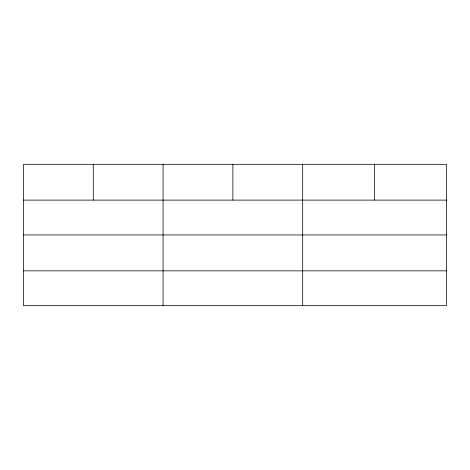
<?xml version="1.0" encoding="UTF-8"?>
<svg xmlns="http://www.w3.org/2000/svg" width="470" height="470" viewBox="0 0 470 470"><rect width="100%" height="100%" fill="white"/><g stroke="black" fill="none" stroke-linecap="round" stroke-linejoin="round"><path stroke-width="0.7" d="M446.5 234.947L446.5 164.312L23.5 164.312L23.5 305.688L446.5 305.688L446.5 234.947L23.5 234.947M23.5 200.108L446.5 200.108M23.5 270.849L446.5 270.849M374.59 164.312L374.59 200.108M302.68 164.312L302.68 305.688M232.885 164.312L232.885 200.108M163.09 164.312L163.09 305.688M93.295 164.312L93.295 200.108"/></g></svg>
